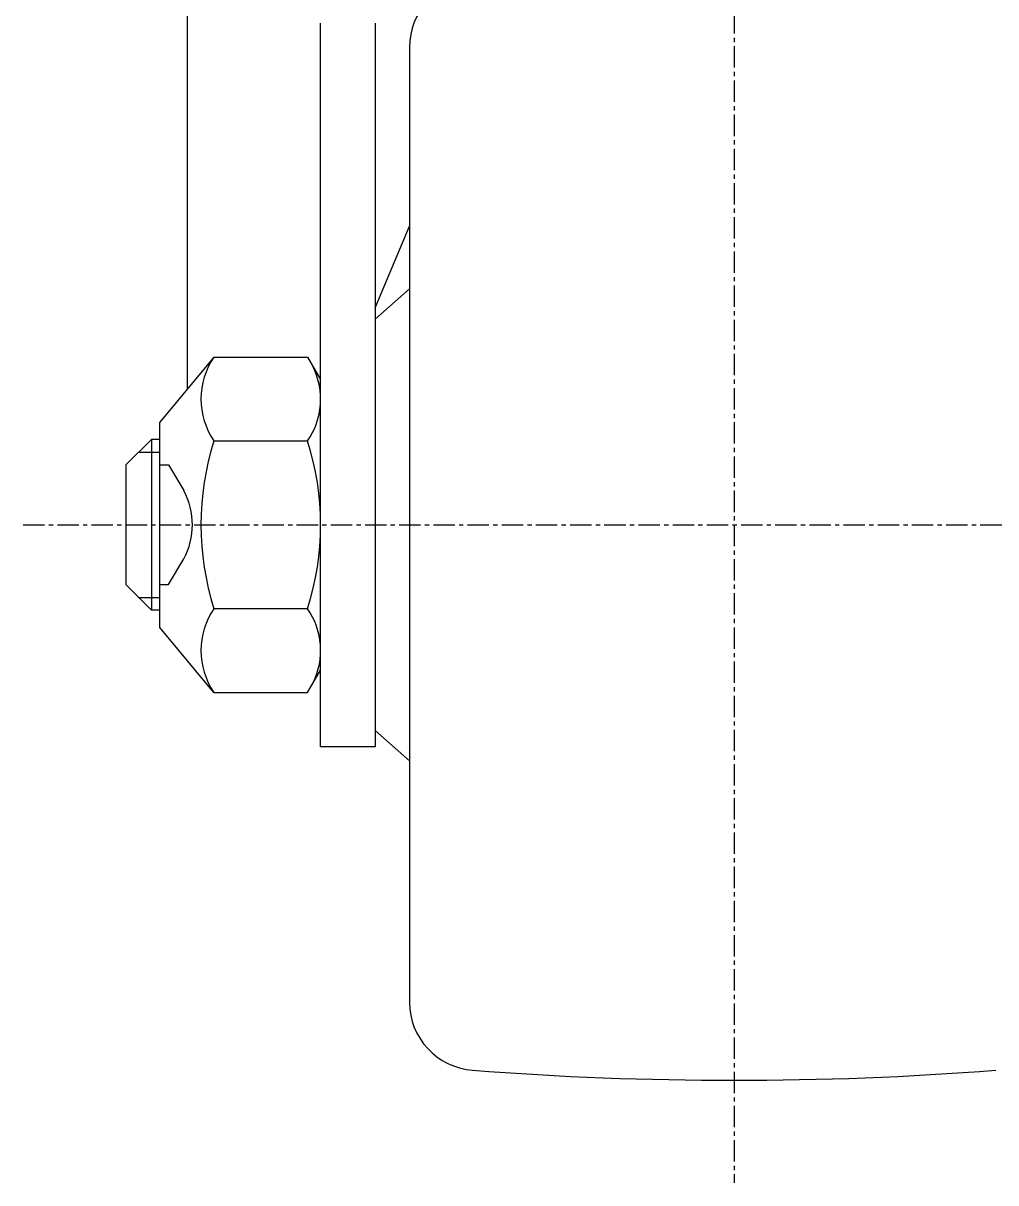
# Model space of a CAD drawing. Extents: x -3464 to -3184, y -524 to -53.
# Drawn here: x -3460.4 to -3403.5, y -346.8 to -278.9 of the extents above; entities that cross this region are included whole.
import ezdxf

# ---------------------------------------------------------------- set-up
doc = ezdxf.new("R2010")
doc.units = 0
doc.linetypes.add('CENTER', pattern=[2, 1.25, -0.25, 0.25, -0.25])
doc.layers.get('0').update_dxf_attribs({"linetype": 'CONTINUOUS'})
doc.layers.add('CENTER', color=1, linetype='CENTER')

msp = doc.modelspace()

# ---------------------------------------------------------------- linework, layer by layer
at = {"color": 7, "linetype": 'CONTINUOUS'}
for p, q in [((-3450.847, -266.407), (-3450.847, -300.335)), ((-3443.047, -321.267), (-3443.047, -278.918)), ((-3439.847, -278.918), (-3439.847, -321.267)), ((-3437.847, -280.342), (-3437.847, -336.192)), ((-3439.847, -295.575), (-3437.847, -290.787)), ((-3439.847, -296.234), (-3437.847, -294.456)), ((-3449.288, -298.452), (-3452.447, -302.267)), ((-3449.288, -298.452), (-3443.806, -298.452)), ((-3443.806, -298.452), (-3443.047, -299.767)), ((-3443.047, -316.767), (-3443.047, -299.767)), ((-3452.447, -314.267), (-3452.447, -302.267)), ((-3452.947, -303.267), (-3454.447, -304.767)), ((-3452.447, -303.267), (-3452.947, -303.267)), ((-3452.947, -303.267), (-3452.947, -313.267)), ((-3449.288, -303.359), (-3443.806, -303.359)), ((-3454.447, -304.767), (-3454.447, -311.767)), ((-3452.447, -304.767), (-3451.947, -304.767)), ((-3451.947, -304.767), (-3451.047, -306.267)), ((-3451.947, -311.767), (-3451.047, -310.267)), ((-3452.947, -313.267), (-3454.447, -311.767)), ((-3452.447, -311.767), (-3451.947, -311.767)), ((-3452.447, -313.267), (-3452.947, -313.267)), ((-3449.288, -313.174), (-3443.806, -313.174)), ((-3449.288, -318.082), (-3452.447, -314.267)), ((-3443.806, -318.082), (-3443.047, -316.767)), ((-3449.288, -318.082), (-3443.806, -318.082)), ((-3439.847, -320.3), (-3437.847, -322.078)), ((-3439.847, -321.267), (-3443.047, -321.267))]:
    msp.add_line(p, q, dxfattribs=at)
at = {"color": 3, "linetype": 'CONTINUOUS'}
for p, q in [((-3453.697, -304.017), (-3452.447, -304.017)), ((-3453.697, -312.517), (-3452.447, -312.517))]:
    msp.add_line(p, q, dxfattribs=at)
at = {"color": 7, "linetype": 'CONTINUOUS'}
for centre, radius, start, end in [((-3433.847, -280.342), 4, 94.38917, 180), ((-3445.702, -300.906), 4.345, 145.61575, 214.38425), ((-3447.392, -300.906), 4.345, 325.61575, 25.61575), ((-3433.806, -308.267), 16.241, 162.41205, 197.58795), ((-3459.288, -308.267), 16.241, 342.41205, 17.58795), ((-3454.797, -308.267), 4.25, 331.92751, 28.07249), ((-3445.702, -315.628), 4.345, 145.61575, 214.38425), ((-3447.392, -315.628), 4.345, 334.38425, 34.38425), ((-3433.847, -336.192), 4, 180, 265.61083), ((-3418.847, -140.767), 200, 265.61083, 274.38917)]:
    msp.add_arc(centre, radius, start, end, dxfattribs=at)
at = {"layer": 'CENTER', "color": 1, "linetype": 'CENTER'}
for p, q in [((-3418.847, -242.269), (-3418.847, -346.767)), ((-3460.447, -308.267), (-3379.147, -308.267))]:
    msp.add_line(p, q, dxfattribs=at)

doc.saveas('drawing.dxf')
